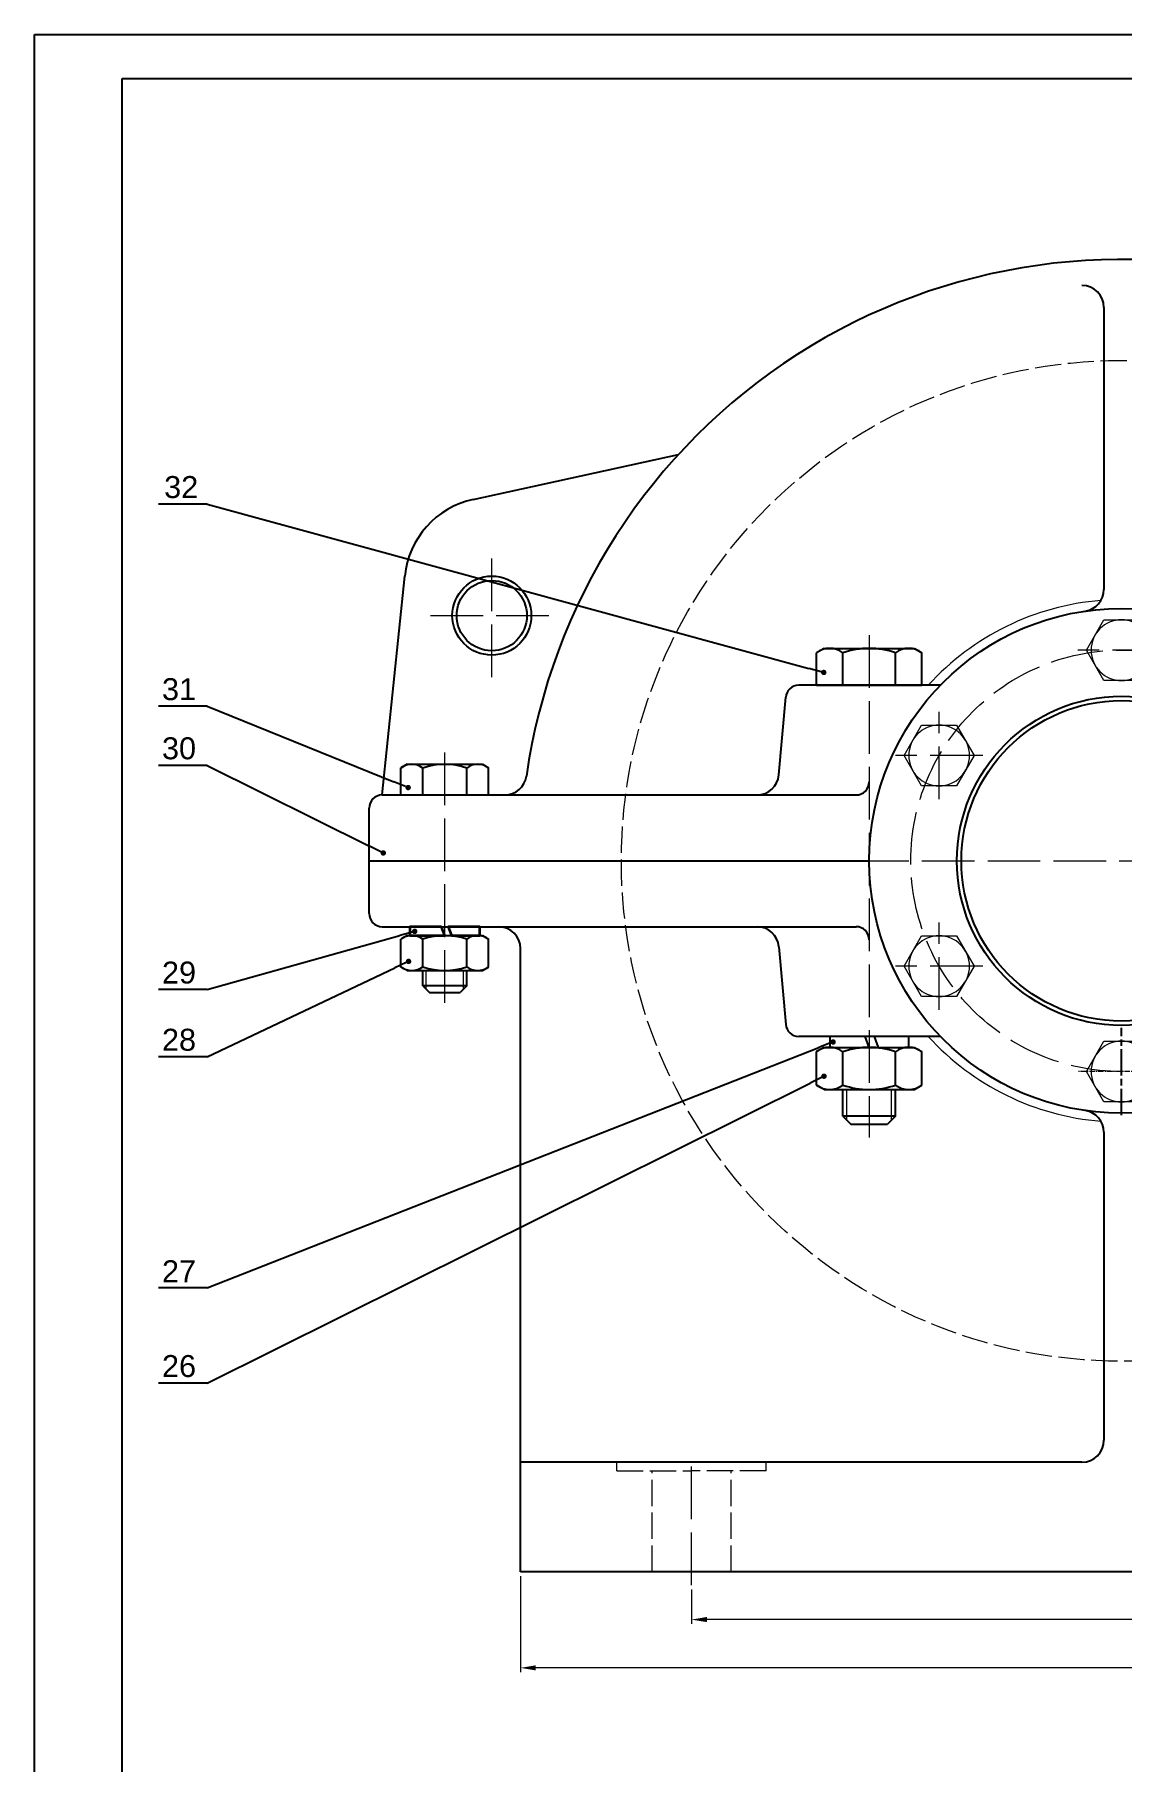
# Model space of a CAD drawing. Header units: millimetres. Extents: x 5847 to 9233, y 737 to 1578.
# Drawn here: x 8043.9 to 8291.7, y 1184.3 to 1577.7 of the extents above; entities that cross this region are included whole.
import ezdxf

# ---------------------------------------------------------------- set-up
doc = ezdxf.new("R2010")
doc.units = ezdxf.units.MM
doc.header["$PDMODE"] = 35
for name, pattern in [('ACAD_ISO02W100', [15, 12, -3]), ('AM_ISO02W050', [7.5, 6, -1.5]), ('AM_ISO08W050x2', [9, 6, -0.75, 1.5, -0.75]), ('CENTER', [2, 1.25, -0.25, 0.25, -0.25])]:
    doc.linetypes.add(name, pattern=pattern)
doc.layers.get('0').update_dxf_attribs({"lineweight": 30})
for name, color, linetype, lineweight in [('_mss.dam', 7, 'Continuous', 35), ('AM_3', 6, 'AM_ISO02W050', 13), ('AM_INV', 253, 'Continuous', 0), ('CK-NETMANH', 3, 'Continuous', 15), ('CK-Đường tâm', 4, 'CENTER', 13), ('Net_matcat', 50, 'Continuous', 13), ('NetKhuat', 4, 'ACAD_ISO02W100', 18)]:
    doc.layers.add(name, color=color, linetype=linetype, lineweight=lineweight)
doc.layers.add('DRAWING_LINE', color=7, linetype='Continuous')
doc.styles.add('Annotative', font='arial.ttf')
doc.dimstyles.new('aaaa$0', dxfattribs={"dimtxt": 3.5, "dimasz": 3.5, "dimexe": 1, "dimexo": 1, "dimgap": 1.5, "dimtad": 1, "dimdsep": 46, "dimtxsty": 'Annotative', "dimcen": 0, "dimclrd": 66, "dimclre": 66, "dimclrt": 2, "dimadec": 0, "dimazin": 2, "dimtp": 0.1, "dimtm": 0.1, "dimtfac": 0.71, "dimtmove": 0, "dimatfit": 3, "dimfxl": 1, "dimlwd": 5, "dimlwe": 5, "dimarcsym": 1})
doc.dimstyles.new('AM_ISO$0', dxfattribs={"dimtxt": 3.5, "dimasz": 3.5, "dimexe": 1, "dimexo": 1, "dimgap": 1.5, "dimtad": 1, "dimdsep": 46, "dimtxsty": 'Annotative', "dimcen": 0, "dimclrd": 66, "dimclre": 66, "dimclrt": 2, "dimadec": 0, "dimazin": 2, "dimtp": 0.1, "dimtm": 0.1, "dimtfac": 0.71, "dimtmove": 0, "dimatfit": 3, "dimfxl": 1, "dimtfillclr": 5, "dimlwd": 13, "dimlwe": 13, "dimarcsym": 1})

# ---------------------------------------------------------------- blocks, each defined once
blk = doc.blocks.new('dsfeer')
blk.add_lwpolyline([(0, 10), (-8.66, 5), (-8.66, -5), (0, -10), (8.66, -5), (8.66, 5)], close=True)
blk.add_circle((0, 0), 8.66)
blk = doc.blocks.new('*U307')
at = {"xscale": 0.8000000000000003, "yscale": 0.8000000000000003, "zscale": 0.8000000000000003, "rotation": 270.0000000000026}
blk.add_blockref('dsfeer', (0, 0), dxfattribs=at)
blk = doc.blocks.new('*U308')
at = {"layer": 'AM_INV', "color": 0, "linetype": 'ByBlock', "lineweight": -2, "transparency": 16777216}
blk.add_blockref('*U307', (667.14, 1432.34), dxfattribs=at)
for p, rotation in [((625.57, 1408.34), 60.00000000000001), ((708.71, 1408.34), 299.9999999999999), ((625.57, 1360.34), 120), ((708.71, 1360.34), 240), ((667.14, 1336.34), 180)]:
    blk.add_blockref('*U307', p, dxfattribs=dict(at, rotation=rotation))
blk = doc.blocks.new('*D335')
at = {"layer": 'AM_INV', "color": 66, "linetype": 'ByBlock', "lineweight": 13, "transparency": 16777216}
for p, q in [((8193.7, 1223.44), (8193.7, 1215.58)), ((8468.7, 1223.44), (8468.7, 1215.58)), ((8465.2, 1216.58), (8197.2, 1216.58))]:
    blk.add_line(p, q, dxfattribs=at)
at = {"layer": 'AM_INV', "color": 66, "transparency": 16777216}
for points in [[(8197.2, 1217.17), (8197.2, 1216), (8193.7, 1216.58)], [(8465.2, 1217.17), (8465.2, 1216), (8468.7, 1216.58)]]:
    blk.add_solid(points, dxfattribs=at)
at = {"layer": 'Defpoints', "color": 0, "transparency": 16777216}
for p in [(8193.7, 1224.44), (8468.7, 1224.44), (8193.7, 1216.58)]:
    blk.add_point(p, dxfattribs=at)
at = {"layer": 'AM_INV', "color": 2, "transparency": 16777216, "insert": (8331.2, 1219.87), "char_height": 3.5, "attachment_point": 5, "style": 'Annotative'}
blk.add_mtext('275', dxfattribs=at)
blk = doc.blocks.new('*D328')
at = {"layer": 'AM_INV', "color": 66, "lineweight": 5, "transparency": 16777216}
for p, q in [((8154.7, 1226.44), (8154.7, 1204.58)), ((8509.7, 1226.44), (8509.7, 1204.58)), ((8506.2, 1205.58), (8158.2, 1205.58))]:
    blk.add_line(p, q, dxfattribs=at)
at = {"layer": 'AM_INV', "color": 66, "transparency": 16777216}
for points in [[(8158.2, 1206.16), (8158.2, 1205), (8154.7, 1205.58)], [(8506.2, 1206.16), (8506.2, 1205), (8509.7, 1205.58)]]:
    blk.add_solid(points, dxfattribs=at)
at = {"layer": 'Defpoints', "color": 0, "transparency": 16777216}
for p in [(8154.7, 1227.44), (8509.7, 1227.44), (8154.7, 1205.58)]:
    blk.add_point(p, dxfattribs=at)
at = {"layer": 'AM_INV', "color": 2, "transparency": 16777216, "insert": (8332.2, 1208.87), "char_height": 3.5, "attachment_point": 5, "style": 'Annotative'}
blk.add_mtext('355', dxfattribs=at)
blk = doc.blocks.new('ưadad')
at = {"layer": '_mss.dam'}
for points in [[(-0.73, 2.2), (-8, 2.2), (-8, 0.2), (0, 0.2), (-0.73, 2.2)], [(1.5, 0.2), (8, 0.2), (8, 2.2), (0.77, 2.2), (1.5, 0.2)]]:
    blk.add_lwpolyline(points, dxfattribs=at)
blk = doc.blocks.new('đai ốc')
for p, q in [((-8, 8.59), (-7.19, 10)), ((-8, 8.59), (-8, -8.59)), ((-7.19, 10), (-0.81, 10)), ((0, 8.59), (-0.81, 10)), ((0, 8.59), (0, -8.59)), ((-7.14, 5), (-0.86, 5)), ((-7.14, -5), (-0.86, -5)), ((-8, -8.59), (-7.19, -10)), ((-7.19, -10), (-0.81, -10)), ((0, -8.59), (-0.81, -10))]:
    blk.add_line(p, q)
for centre, radius, start, end in [((-3.93, 7.5), 4.07, 142.1211, 217.8789), ((-4.07, 7.5), 4.07, 322.1211, 37.8789), ((7, 0), 15, 160.5288, 199.4712), ((-15, 0), 15, 340.5288, 19.4712), ((-3.93, -7.5), 4.07, 142.1211, 217.8789), ((-4.07, -7.5), 4.07, 322.1211, 37.8789)]:
    blk.add_arc(centre, radius, start, end)

msp = doc.modelspace()

# ---------------------------------------------------------------- hatches: boundary and pattern name
at = {"layer": 'AM_INV'}
h = msp.add_hatch(color=256, dxfattribs=at)
edge = h.paths.add_edge_path(flags=0)
edge.add_arc((8223.842, 1432.358), 0.625, 0, 360)
h = msp.add_hatch(color=256, dxfattribs=at)
edge = h.paths.add_edge_path(flags=0)
edge.add_arc((8129.1, 1406.121), 0.625, 0, 360)
h = msp.add_hatch(color=256, dxfattribs=at)
edge = h.paths.add_edge_path(flags=0)
edge.add_arc((8123.432, 1391.234), 0.625, 0, 360)
h = msp.add_hatch(color=256, dxfattribs=at)
edge = h.paths.add_edge_path(flags=0)
edge.add_arc((8130.594, 1373.36), 0.625, 0, 360)
h = msp.add_hatch(color=256, dxfattribs=at)
edge = h.paths.add_edge_path(flags=0)
edge.add_arc((8129.202, 1366.533), 0.625, 0, 360)
h = msp.add_hatch(color=256, dxfattribs=at)
edge = h.paths.add_edge_path(flags=0)
edge.add_arc((8225.971, 1348.167), 0.625, 0, 360)
h = msp.add_hatch(color=256, dxfattribs=at)
edge = h.paths.add_edge_path(flags=0)
edge.add_arc((8223.893, 1340.363), 0.625, 0, 360)

# ---------------------------------------------------------------- linework, layer by layer
at = {"layer": 'AM_3'}
for p, q in [((8176.704, 1250.437), (8176.704, 1252.437)), ((8210.704, 1250.437), (8210.704, 1252.437)), ((8176.704, 1250.437), (8193.704, 1250.437)), ((8184.704, 1227.437), (8184.704, 1250.437)), ((8210.704, 1250.437), (8193.704, 1250.437)), ((8202.704, 1227.437), (8202.704, 1250.437))]:
    msp.add_line(p, q, dxfattribs=at)
msp.add_circle((8291.704, 1389.437), 114.001, dxfattribs=at)
at = {"layer": 'CK-NETMANH'}
for start, end in [(94.52046, 137.75758), (222.24242, 265.47953)]:
    msp.add_arc((8291.704, 1389.437), 59.5, start, end, dxfattribs=at)
at = {"layer": 'CK-Đường tâm'}
msp.add_line((8301.633, 1341.437), (8281.776, 1341.437), dxfattribs=at)
at = {"layer": 'DRAWING_LINE'}
for p, q in [((8043.932, 1577.684), (9232.932, 1577.684)), ((8063.932, 1567.684), (9222.932, 1567.684)), ((8287.704, 1515.519), (8287.704, 1451.286)), ((8143.937, 1471.783), (8190.731, 1482.029)), ((8083.275, 1470.69), (8072.218, 1470.69)), ((8123.204, 1404.437), (8128.32, 1454.287)), ((8223.895, 1437.837), (8222.204, 1436.861)), ((8222.204, 1429.437), (8222.204, 1436.861)), ((8223.895, 1437.837), (8244.514, 1437.837)), ((8223.895, 1437.837), (8244.514, 1437.837)), ((8228.204, 1429.437), (8228.204, 1436.808)), ((8240.204, 1429.437), (8240.204, 1436.808)), ((8244.514, 1437.837), (8246.204, 1436.861)), ((8246.204, 1429.437), (8246.204, 1436.861)), ((8246.204, 1430.413), (8246.204, 1436.861)), ((8250.398, 1429.437), (8218.147, 1429.437)), ((8222.204, 1429.437), (8246.204, 1429.437)), ((8083.275, 1424.664), (8072.218, 1424.664)), ((8213.61, 1409.001), (8215.158, 1426.699)), ((8083.275, 1411.192), (8072.218, 1411.192)), ((8128.863, 1411.437), (8127.454, 1410.624)), ((8127.454, 1404.437), (8127.454, 1410.624)), ((8128.863, 1411.437), (8146.045, 1411.437)), ((8132.454, 1404.437), (8132.454, 1410.579)), ((8142.454, 1404.437), (8142.454, 1410.579)), ((8146.045, 1411.437), (8147.454, 1410.624)), ((8147.454, 1404.437), (8147.454, 1410.624)), ((8120.204, 1377.437), (8120.204, 1401.437)), ((8123.204, 1404.437), (8231.204, 1404.437)), ((8120.204, 1389.437), (8234.204, 1389.437)), ((8123.204, 1374.437), (8231.204, 1374.437)), ((8129.454, 1374.437), (8129.454, 1372.437)), ((8136.726, 1374.437), (8137.454, 1372.437)), ((8138.226, 1374.437), (8138.954, 1372.437)), ((8145.454, 1374.437), (8145.454, 1372.437)), ((8137.454, 1372.437), (8136.454, 1372.437)), ((8154.704, 1227.437), (8154.704, 1369.437)), ((8213.61, 1369.873), (8215.158, 1352.176)), ((8132.454, 1360.937), (8132.454, 1364.437)), ((8142.454, 1360.937), (8142.454, 1364.437)), ((8083.275, 1360.101), (8072.218, 1360.101)), ((8132.454, 1360.937), (8133.954, 1359.437)), ((8142.454, 1360.937), (8132.454, 1360.937)), ((8133.954, 1359.437), (8140.954, 1359.437)), ((8142.454, 1360.937), (8140.954, 1359.437)), ((8250.398, 1349.437), (8218.147, 1349.437)), ((8223.895, 1346.937), (8222.204, 1345.961)), ((8222.204, 1338.313), (8222.204, 1345.961)), ((8223.895, 1346.937), (8244.514, 1346.937)), ((8233.294, 1349.437), (8225.204, 1349.437)), ((8225.204, 1349.437), (8225.204, 1346.937)), ((8225.204, 1346.937), (8234.204, 1346.937)), ((8228.204, 1338.367), (8228.204, 1345.908)), ((8234.204, 1346.937), (8233.294, 1349.437)), ((8235.294, 1349.437), (8236.204, 1346.937)), ((8236.204, 1346.937), (8243.204, 1346.937)), ((8240.204, 1338.367), (8240.204, 1345.908)), ((8243.204, 1346.937), (8243.204, 1349.437)), ((8244.514, 1346.937), (8246.204, 1345.961)), ((8246.204, 1338.313), (8246.204, 1345.961)), ((8083.275, 1344.793), (8072.218, 1344.793)), ((8223.895, 1337.337), (8222.204, 1338.313)), ((8244.514, 1337.337), (8246.204, 1338.313)), ((8223.895, 1337.337), (8244.514, 1337.337)), ((8228.204, 1331.237), (8228.204, 1337.337)), ((8240.204, 1331.237), (8240.204, 1337.337)), ((8228.204, 1331.237), (8230.004, 1329.437)), ((8240.204, 1331.237), (8228.204, 1331.237)), ((8240.204, 1331.237), (8238.404, 1329.437)), ((8230.004, 1329.437), (8238.404, 1329.437)), ((8287.704, 1327.589), (8287.704, 1257.437)), ((8083.275, 1292.122), (8072.218, 1292.122)), ((8083.275, 1270.45), (8072.218, 1270.45)), ((8282.704, 1252.437), (8154.704, 1252.437)), ((8509.704, 1227.437), (8154.704, 1227.437))]:
    msp.add_line(p, q, dxfattribs=at)
at = {"layer": 'DRAWING_LINE', "color": 66}
for p, q in [((8083.275, 1470.69), (8220.465, 1433.279)), ((8083.275, 1424.664), (8125.855, 1407.434)), ((8083.275, 1411.192), (8120.298, 1392.792)), ((8083.275, 1360.101), (8127.224, 1372.416)), ((8083.275, 1344.793), (8126.039, 1365.035)), ((8083.275, 1292.122), (8222.713, 1346.888)), ((8083.275, 1270.45), (8220.759, 1338.804))]:
    msp.add_line(p, q, dxfattribs=at)
at = {"layer": 'DRAWING_LINE', "color": 66, "linetype": 'Continuous'}
for p, q in [((8223.239, 1432.522), (8220.465, 1433.279)), ((8128.52, 1406.355), (8125.855, 1407.434)), ((8122.873, 1391.512), (8120.298, 1392.792)), ((8129.992, 1373.192), (8127.224, 1372.416)), ((8128.637, 1366.265), (8126.039, 1365.035)), ((8225.389, 1347.939), (8222.713, 1346.888)), ((8223.333, 1340.084), (8220.759, 1338.804))]:
    msp.add_line(p, q, dxfattribs=at)
at = {"layer": 'DRAWING_LINE', "linetype": 'AM_ISO08W050x2'}
msp.add_line((8291.704, 1331.509), (8291.704, 1351.365), dxfattribs=at)
at = {"layer": 'DRAWING_LINE'}
for points in [[(8043.932, 736.684), (8043.932, 1577.684)], [(8063.932, 746.684), (8063.932, 1567.684)], [(8136.726, 1374.437), (8129.454, 1374.437), (8129.454, 1372.437), (8137.454, 1372.437), (8136.726, 1374.437)], [(8138.954, 1372.437), (8145.454, 1372.437), (8145.454, 1374.437), (8138.226, 1374.437), (8138.954, 1372.437)]]:
    msp.add_lwpolyline(points, dxfattribs=at)
for centre, radius in [((8148.17, 1445.303), 9), ((8148.17, 1445.303), 8), ((8291.704, 1389.437), 57.5), ((8291.704, 1389.437), 37.5), ((8291.704, 1389.437), 36.504)]:
    msp.add_circle(centre, radius, dxfattribs=at)
for centre, radius, start, end in [((8291.704, 1389.437), 137, 73.38514, 171.90325), ((8282.704, 1515.518), 5, 0, 90), ((8148.215, 1452.246), 20, 102.35168, 174.14087), ((8282.704, 1451.286), 5, 278.27937, 0), ((8225.204, 1432.951), 4.886, 52.12112, 127.87888), ((8234.204, 1419.837), 18, 70.52878, 109.47122), ((8243.204, 1432.951), 4.886, 52.12112, 127.87888), ((8218.147, 1426.437), 3, 90, 175), ((8129.954, 1407.366), 4.072, 52.12112, 127.87888), ((8137.454, 1396.775), 14.682, 70.08991, 109.91009), ((8144.954, 1407.366), 4.072, 52.12112, 127.87888), ((8151.12, 1409.437), 5, 270, 351.90325), ((8208.629, 1409.437), 5, 270, 355), ((8231.204, 1407.437), 3, 270, 0), ((8291.704, 1389.437), 59.5, 165.10233, 165.10446), ((8123.204, 1401.437), 3, 90, 180), ((8123.204, 1377.437), 3, 180, 270), ((8149.704, 1369.437), 5, 0, 90), ((8208.629, 1369.437), 5, 5, 90), ((8231.204, 1371.437), 3, 0, 90), ((8291.704, 1389.437), 59.5, 194.89554, 194.89767), ((8218.147, 1352.437), 3, 185, 270), ((8225.204, 1342.051), 4.886, 52.12112, 127.87888), ((8234.204, 1328.937), 18, 70.52878, 109.47122), ((8243.204, 1342.051), 4.886, 52.12112, 127.87888), ((8225.204, 1342.223), 4.886, 232.12112, 307.87888), ((8234.204, 1355.337), 18, 250.52878, 289.47122), ((8243.204, 1342.223), 4.886, 232.12112, 307.87888), ((8282.704, 1327.589), 5, 0, 81.72062), ((8291.704, 1389.437), 57.5, 269.9999969499895, 270), ((8282.704, 1257.437), 5, 270, 0)]:
    msp.add_arc(centre, radius, start, end, dxfattribs=at)
at = {"layer": 'Net_matcat'}
for p, q in [((8133.204, 1360.187), (8133.204, 1364.437)), ((8141.704, 1360.187), (8141.704, 1364.437)), ((8229.104, 1330.337), (8229.104, 1337.337)), ((8239.304, 1330.337), (8239.304, 1337.337))]:
    msp.add_line(p, q, dxfattribs=at)
at = {"layer": 'NetKhuat'}
for p, q in [((8148.17, 1431.303), (8148.17, 1459.303)), ((8134.17, 1445.303), (8162.17, 1445.303)), ((8234.204, 1440.837), (8234.204, 1326.437)), ((8301.633, 1437.437), (8281.776, 1437.437)), ((8250.135, 1403.509), (8250.135, 1423.365)), ((8137.454, 1357.084), (8137.454, 1414.444)), ((8260.063, 1413.437), (8240.207, 1413.437)), ((8231.204, 1389.437), (8352.204, 1389.437)), ((8250.135, 1355.509), (8250.135, 1375.365)), ((8260.063, 1365.437), (8240.207, 1365.437)), ((8193.704, 1224.437), (8193.704, 1253.437))]:
    msp.add_line(p, q, dxfattribs=at)
msp.add_circle((8291.704, 1389.437), 48, dxfattribs=at)

# ---------------------------------------------------------------- block references
at = {"layer": 'AM_INV', "xscale": -1}
msp.add_blockref('*U308', (8958.843, 5.096), dxfattribs=at)
at = {"layer": 'AM_INV'}
msp.add_blockref('ưadad', (8137.454, 1372.237), dxfattribs=at)
at = {"layer": 'DRAWING_LINE', "rotation": 90.00000000000007}
msp.add_blockref('đai ốc', (8137.454, 1372.437), dxfattribs=at)

# ---------------------------------------------------------------- texts
at = {"layer": 'AM_INV', "color": 3, "style": 'Annotative'}
msp.add_text('32', height=5, dxfattribs=at).set_placement((8073.481, 1472.091))
at = {"layer": 'DRAWING_LINE', "color": 3, "char_height": 5, "attachment_point": 8, "style": 'Annotative'}
for s, insert in [('31', (8076.871, 1425.976)), ('30', (8076.871, 1412.504)), ('29', (8076.871, 1361.413)), ('26', (8076.871, 1271.762))]:
    msp.add_mtext(s, dxfattribs=dict(at, insert=insert))
for s, insert, width in [('28', (8076.871, 1346.105), 7.24761), ('27', (8076.871, 1293.435), 7.2442)]:
    msp.add_mtext(s, dxfattribs=dict(at, insert=insert, width=width))

# ---------------------------------------------------------------- dimensions: what is measured, and where the dimension line sits
at = {"layer": 'AM_INV'}
for base, p1, p2, dimstyle, picture, middle in [((8154.704, 1205.58), (8509.704, 1227.437), (8154.704, 1227.437), 'aaaa$0', '*D328', (8332.204, 1208.868)), ((8193.704, 1216.582), (8468.704, 1224.437), (8193.704, 1224.437), 'AM_ISO$0', '*D335', (8331.204, 1219.869))]:
    dim = msp.add_linear_dim(base=base, p1=p1, p2=p2, dimstyle=dimstyle, dxfattribs=at)
    dim.commit()
    dim.dimension.update_dxf_attribs({"geometry": picture, "text_midpoint": middle})

doc.saveas('drawing.dxf')
